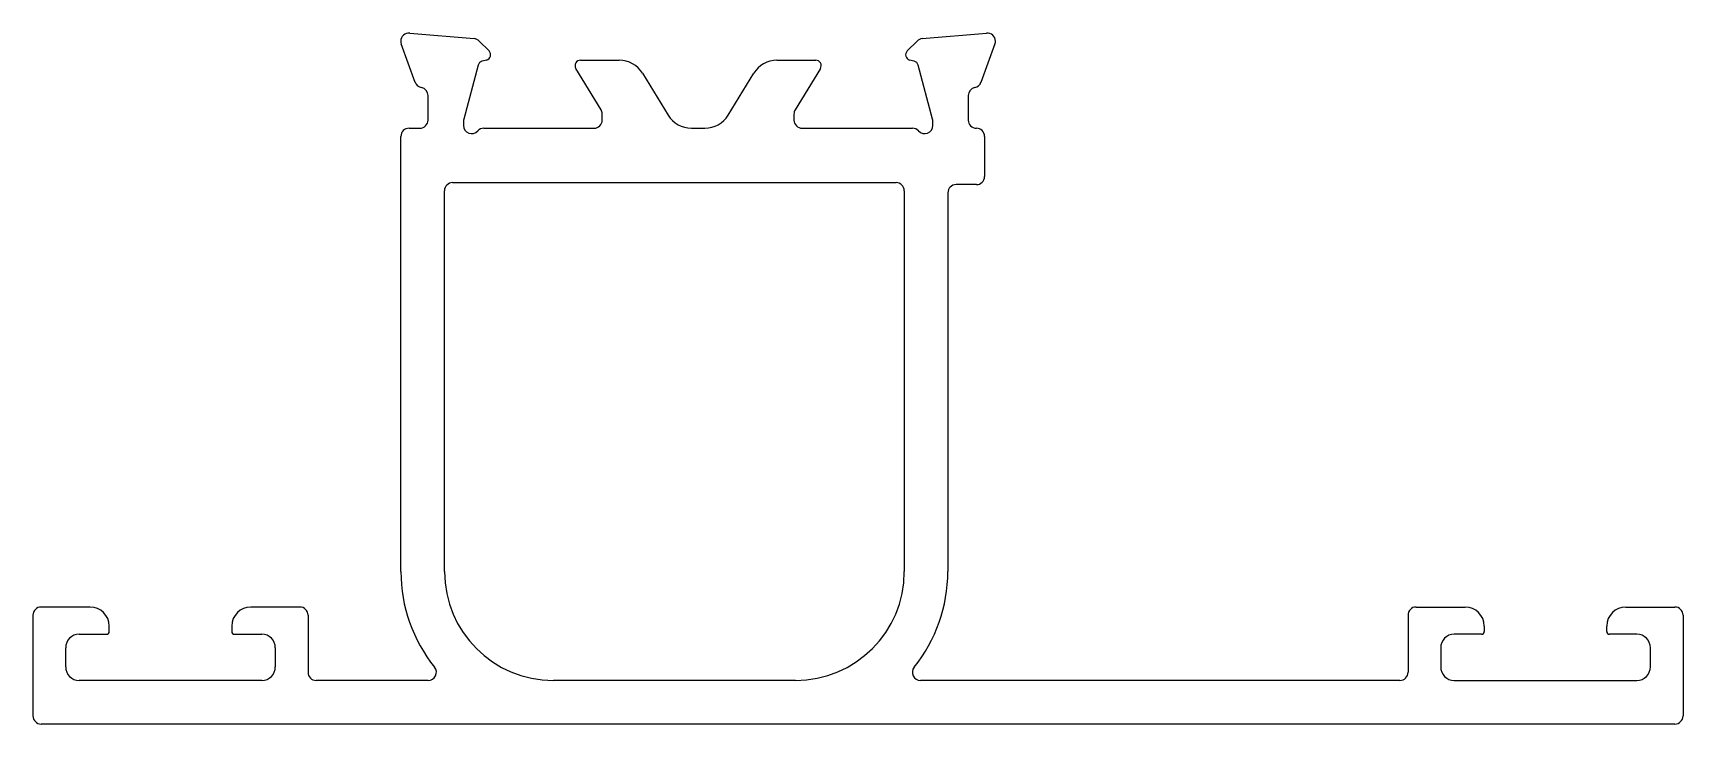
# Model space of a CAD drawing. Extents: x 686 to 746.6, y 460.6 to 486.
import ezdxf

# ---------------------------------------------------------------- set-up
doc = ezdxf.new("R2010")
doc.units = 0
doc.layers.get('0').update_dxf_attribs({"linetype": 'CONTINUOUS'})

msp = doc.modelspace()

# ---------------------------------------------------------------- linework, layer by layer
for p, q in [((700.023, 484.187), (699.509, 485.6)), ((699.818, 486), (702.184, 485.793)), ((702.37, 485.706), (702.733, 485.342)), ((718.09, 485.342), (718.454, 485.706)), ((718.64, 485.793), (721.006, 486)), ((721.314, 485.6), (720.8, 484.187)), ((702.333, 484.821), (701.802, 482.839)), ((702.644, 485.008), (702.475, 484.962)), ((706.092, 485.001), (707.517, 485.001)), ((713.306, 485.001), (714.732, 485.001)), ((718.349, 484.962), (718.18, 485.008)), ((719.022, 482.839), (718.491, 484.821)), ((706.848, 483.178), (705.921, 484.697)), ((708.371, 484.522), (709.312, 482.98)), ((711.512, 482.98), (712.453, 484.522)), ((714.903, 484.697), (713.976, 483.178)), ((700.492, 482.801), (700.492, 483.701)), ((720.332, 483.701), (720.332, 482.801)), ((706.892, 482.801), (706.892, 483.022)), ((713.932, 483.022), (713.932, 482.801)), ((699.796, 482.501), (700.192, 482.501)), ((701.792, 482.761), (701.792, 482.601)), ((702.539, 482.501), (706.592, 482.501)), ((710.166, 482.501), (710.658, 482.501)), ((714.232, 482.501), (718.285, 482.501)), ((719.032, 482.601), (719.032, 482.761)), ((699.496, 466.206), (699.496, 482.201)), ((720.932, 482.201), (720.932, 480.727)), ((701.096, 466.206), (701.096, 480.201)), ((701.396, 480.501), (717.683, 480.501)), ((717.983, 480.201), (717.983, 466.206)), ((719.583, 480.127), (719.583, 466.206)), ((720.632, 480.427), (719.883, 480.427)), ((688.084, 464.906), (686.284, 464.906)), ((695.784, 464.906), (693.984, 464.906)), ((736.783, 464.906), (738.583, 464.906)), ((744.483, 464.906), (746.283, 464.906)), ((685.984, 464.606), (685.984, 460.906)), ((688.784, 464.006), (688.784, 464.206)), ((693.284, 464.206), (693.284, 464.006)), ((696.084, 464.606), (696.084, 462.506)), ((736.483, 464.606), (736.483, 462.506)), ((739.283, 464.206), (739.283, 464.006)), ((743.783, 464.006), (743.783, 464.206)), ((746.583, 464.606), (746.583, 460.906)), ((687.684, 463.906), (688.684, 463.906)), ((693.384, 463.906), (694.384, 463.906)), ((739.183, 463.906), (738.183, 463.906)), ((744.883, 463.906), (743.883, 463.906)), ((687.184, 462.706), (687.184, 463.406)), ((694.884, 463.406), (694.884, 462.706)), ((737.683, 463.406), (737.683, 462.706)), ((745.383, 462.706), (745.383, 463.406)), ((694.384, 462.206), (687.684, 462.206)), ((700.5, 462.206), (696.384, 462.206)), ((713.983, 462.206), (705.096, 462.206)), ((736.183, 462.206), (718.578, 462.206)), ((738.183, 462.206), (744.883, 462.206)), ((746.283, 460.606), (686.284, 460.606))]:
    msp.add_line(p, q)
for centre, radius, start, end in [((699.792, 485.701), 0.3, 85, 180), ((721.032, 485.701), 0.3, 0, 95), ((699.773, 485.698), 0.281, 179.33603, 200.28031), ((702.157, 485.494), 0.3, 45, 85), ((718.666, 485.494), 0.3, 95, 135), ((721.051, 485.698), 0.281, 339.71969, 0.66397), ((702.526, 484.769), 0.2, 105, 165), ((702.592, 485.201), 0.2, 285, 45), ((706.092, 484.801), 0.2, 90, 211.39551), ((707.517, 484.001), 1, 31.39551, 90), ((713.306, 484.001), 1, 90, 148.60449), ((714.732, 484.801), 0.2, 328.60449, 90), ((718.232, 485.201), 0.2, 135, 255), ((718.297, 484.769), 0.2, 15, 75), ((700.305, 484.29), 0.3, 200, 259.09572), ((720.518, 484.29), 0.3, 280.90428, 340), ((700.192, 483.701), 0.3, 0, 79.09572), ((720.632, 483.701), 0.3, 100.90428, 180), ((706.592, 483.022), 0.3, 360, 31.39551), ((710.166, 483.501), 1, 211.39551, 270), ((710.658, 483.501), 1, 270, 328.60449), ((714.232, 483.022), 0.3, 148.60449, 180), ((699.796, 482.201), 0.3, 90, 180), ((700.192, 482.801), 0.3, 270, 0), ((702.092, 482.761), 0.3, 165, 180), ((702.092, 482.601), 0.3, 180, 318.18969), ((702.539, 482.201), 0.3, 90, 138.18969), ((706.592, 482.8), 0.299, 269.9014, 0.0986), ((714.231, 482.8), 0.299, 179.9014, 270.0986), ((718.285, 482.201), 0.3, 41.81031, 90), ((718.732, 482.601), 0.3, 221.81031, 360), ((718.732, 482.761), 0.3, 0, 15), ((720.632, 482.801), 0.3, 180, 270), ((720.632, 482.201), 0.3, 0, 90), ((720.632, 480.727), 0.3, 270, 0), ((701.396, 480.201), 0.3, 90, 180), ((717.683, 480.201), 0.3, 0, 90), ((719.883, 480.127), 0.3, 90, 180), ((705.096, 466.206), 5.6, 180, 218.83786), ((705.096, 466.206), 4, 180, 270), ((713.983, 466.206), 4, 270, 0), ((713.983, 466.206), 5.6, 321.16214, 360), ((686.284, 464.606), 0.3, 90, 180), ((688.084, 464.206), 0.7, 360, 90), ((693.984, 464.206), 0.7, 90, 180), ((695.784, 464.606), 0.3, 360, 90), ((736.783, 464.606), 0.3, 90, 180), ((738.583, 464.206), 0.7, 0, 90), ((744.483, 464.206), 0.7, 90, 180), ((746.283, 464.606), 0.3, 360, 90), ((687.684, 463.406), 0.5, 90, 180), ((688.684, 464.006), 0.1, 270, 360), ((693.384, 464.006), 0.1, 180, 270), ((694.384, 463.406), 0.5, 360, 90), ((738.183, 463.406), 0.5, 90, 180), ((739.183, 464.006), 0.1, 270, 360), ((743.883, 464.006), 0.1, 180, 270), ((744.883, 463.406), 0.5, 0, 90), ((687.684, 462.706), 0.5, 180, 270), ((694.384, 462.706), 0.5, 270, 360), ((696.384, 462.506), 0.3, 180, 270), ((700.5, 462.506), 0.3, 270, 38.83786), ((718.578, 462.506), 0.3, 141.16214, 270), ((736.183, 462.506), 0.3, 270, 0), ((738.183, 462.706), 0.5, 180, 270), ((744.883, 462.706), 0.5, 270, 0), ((686.284, 460.906), 0.3, 180, 270), ((746.283, 460.906), 0.3, 270, 360)]:
    msp.add_arc(centre, radius, start, end)

doc.saveas('drawing.dxf')
